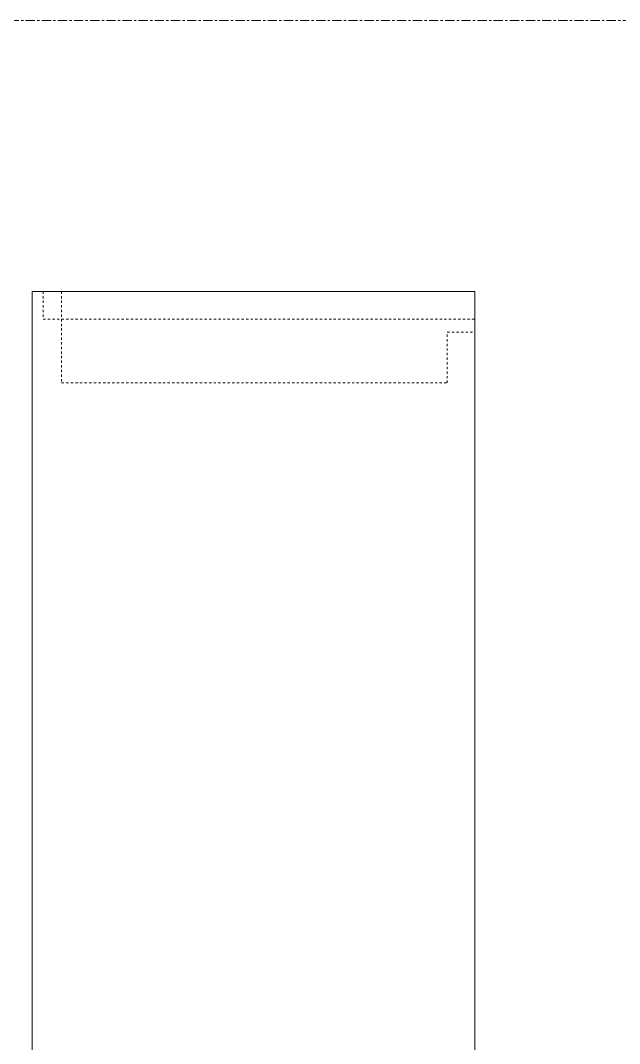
# Model space of a CAD drawing. Header units: inches. Extents: x 29752 to 31446, y 4278 to 5722.
# Drawn here: x 31155 to 31187.5, y 4784.6 to 4840.1 of the extents above; entities that cross this region are included whole.
import ezdxf

# ---------------------------------------------------------------- set-up
doc = ezdxf.new("R2010")
doc.units = ezdxf.units.IN
doc.header["$MEASUREMENT"] = 0
doc.linetypes.add('Dash', pattern=[0.25, 0.125, -0.125])
doc.linetypes.add('Grid Line 1_2_', pattern=[0.875, 0.5, -0.125, 0.125, -0.125])
for name, color, linetype, lineweight in [('I-FURN', 30, 'Continuous', 9), ('I-FURN-HDLN', 30, 'Dash', 9), ('S-GRID', 1, 'Continuous', 9)]:
    doc.layers.add(name, color=color, linetype=linetype, lineweight=lineweight)

# ---------------------------------------------------------------- blocks, each defined once
blk = doc.blocks.new('Worksurface-Mounted-Teknion-JNWSSN-Single_Sided_Rectangular-R2015 - 24_ Depth-6171617-FIRST FLOOR POWER _ SIGNAL')
at = {"layer": 'I-FURN'}
for p, q in [((21, 47.782), (-21, 47.782)), ((-21, 47.782), (-21, 23.782)), ((21, 23.782), (21, 47.782)), ((-21, 23.782), (21, 23.782))]:
    blk.add_line(p, q, dxfattribs=at)
at = {"layer": 'I-FURN-HDLN'}
for p, q in [((-19.5, 24.374), (-19.5, 47.782)), ((-18.795, 46.282), (-18.795, 47.782)), ((-16.039, 46.282), (-18.795, 46.282)), ((-16.039, 25.369), (-16.039, 46.282)), ((-21, 25.369), (-16.039, 25.369)), ((-21, 24.374), (-19.5, 24.374))]:
    blk.add_line(p, q, dxfattribs=at)

msp = doc.modelspace()

# ---------------------------------------------------------------- linework, layer by layer
at = {"layer": 'S-GRID', "linetype": 'Grid Line 1_2_'}
msp.add_line((31446.272, 4840.077), (29775.662, 4840.077), dxfattribs=at)

# ---------------------------------------------------------------- block references
at = {"layer": 'I-FURN', "rotation": 269.9999999999997}
msp.add_blockref('Worksurface-Mounted-Teknion-JNWSSN-Single_Sided_Rectangular-R2015 - 24_ Depth-6171617-FIRST FLOOR POWER _ SIGNAL', (31131.848, 4804.391), dxfattribs=at)

doc.saveas('drawing.dxf')
